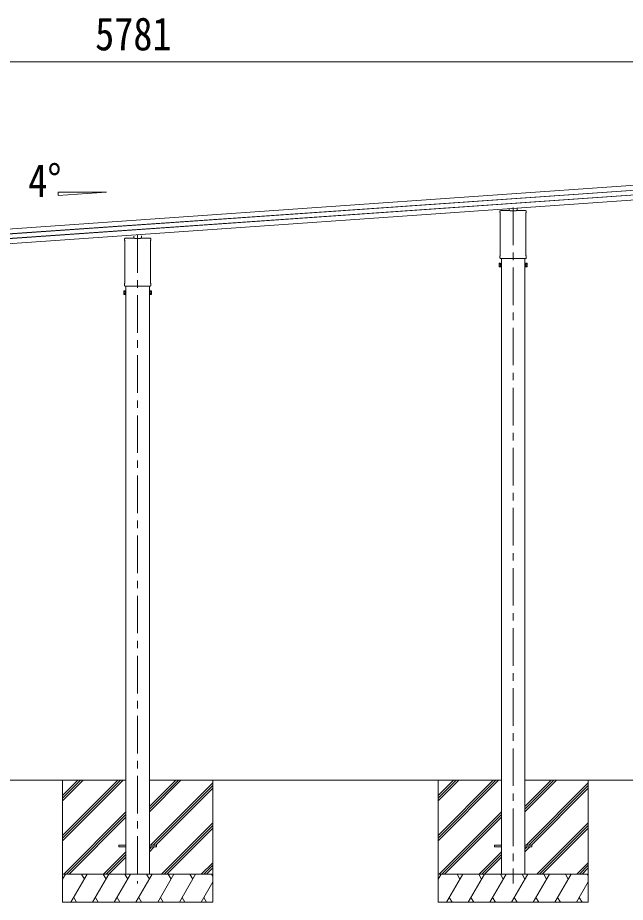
# Model space of a CAD drawing. Units: millimetres at full size, sheet at 1:40; details may follow other scales. Extents: x -11243 to 11243, y -7760 to 7760.
# Drawn here: x 4134 to 7370, y -5147 to -436 of the extents above; entities that cross this region are included whole.
import ezdxf
from ezdxf.enums import TextEntityAlignment as Align

# ---------------------------------------------------------------- set-up
doc = ezdxf.new("R2010")
doc.units = ezdxf.units.MM
doc.header["$LTSCALE"] = 40
doc.linetypes.add('CHAIN1', pattern=[8, 5, -1, 1, -1])
doc.layers.add('0-3_ELV2', color=7, linetype='Continuous', lineweight=9)
doc.layers.add('0-6_OTH_LINE', color=6, linetype='Continuous', lineweight=9)
doc.styles.add('ＭＳ ゴシック', font='')
doc.styles.get('ＭＳ ゴシック').set_extended_font_data('MS Gothic')

msp = doc.modelspace()

# ---------------------------------------------------------------- linework, layer by layer
at = {"layer": '0-3_ELV2', "color": 4}
for p, q in [((1960.21, -1710.25), (7574.91, -1317.64)), ((1962.02, -1736.16), (7576.72, -1343.54)), ((1962.12, -1737.55), (7576.82, -1344.93)), ((4348.94, -1364.57), (4606.95, -1364.57)), ((4348.94, -1382.62), (4606.95, -1364.57)), ((4348.94, -1364.57), (4348.94, -1382.62)), ((1963.74, -1760.77), (7578.44, -1368.16)), ((1963.84, -1762.19), (7578.54, -1369.57)), ((1965.65, -1788.06), (7580.35, -1395.45)), ((6751.93, -1462.93), (6751.93, -1453.08)), ((6793.93, -1462.93), (6793.93, -1450.15)), ((6702.68, -1471.93), (6702.68, -1467.18)), ((6704.47, -1475.39), (6704.47, -1475.39)), ((6704.68, -1475.8), (6704.68, -1702.56)), ((6706.93, -1462.93), (6756.93, -1462.93)), ((6757.43, -1464.93), (6757.43, -1463.43)), ((6788.43, -1464.93), (6757.43, -1464.93)), ((6788.43, -1463.43), (6788.43, -1464.93)), ((6788.93, -1462.93), (6838.93, -1462.93)), ((6841.18, -1702.56), (6841.18, -1475.8)), ((6841.39, -1475.39), (6841.4, -1475.39)), ((6843.18, -1467.18), (6843.18, -1471.93)), ((4751.93, -1610.07), (4751.93, -1600.22)), ((4793.93, -1610.07), (4793.93, -1597.29)), ((4702.68, -1619.07), (4702.68, -1614.32)), ((4704.47, -1622.53), (4704.47, -1622.54)), ((4704.68, -1622.94), (4704.68, -1849.7)), ((4706.93, -1610.07), (4756.93, -1610.07)), ((4757.43, -1612.07), (4757.43, -1610.57)), ((4788.43, -1612.07), (4757.43, -1612.07)), ((4788.43, -1610.57), (4788.43, -1612.07)), ((4788.93, -1610.07), (4838.93, -1610.07)), ((4841.18, -1849.7), (4841.18, -1622.94)), ((4841.39, -1622.54), (4841.39, -1622.53)), ((4843.18, -1614.32), (4843.18, -1619.07)), ((6702.68, -1714.43), (6702.68, -1706.43)), ((6704.38, -1717.83), (6704.38, -1717.83)), ((6704.47, -1702.96), (6704.47, -1702.96)), ((6704.68, -1717.93), (6704.67, -1717.93)), ((6704.68, -1717.93), (6841.18, -1717.93)), ((6710.43, -1717.93), (6710.43, -4996.83)), ((6835.43, -1717.93), (6835.43, -4996.83)), ((6841.2, -1717.93), (6841.18, -1717.93)), ((6841.4, -1702.96), (6841.39, -1702.96)), ((6843.18, -1706.43), (6843.18, -1714.43)), ((6698.93, -1745.33), (6699.69, -1744.01)), ((6698.93, -1745.33), (6698.93, -1762.33)), ((6698.93, -1762.33), (6699.69, -1763.64)), ((6705.93, -1744.01), (6699.69, -1744.01)), ((6705.93, -1748.92), (6699.69, -1748.92)), ((6705.93, -1758.74), (6699.69, -1758.74)), ((6705.93, -1763.64), (6699.69, -1763.64)), ((6705.93, -1763.64), (6705.93, -1744.01)), ((6705.93, -1744.63), (6708.43, -1744.63)), ((6708.43, -1763.03), (6705.93, -1763.03)), ((6835.43, -1764.33), (6837.43, -1764.33)), ((6839.93, -1744.63), (6837.43, -1744.63)), ((6837.43, -1763.03), (6839.93, -1763.03)), ((6839.93, -1763.64), (6839.93, -1744.01)), ((6839.93, -1744.01), (6846.18, -1744.01)), ((6839.93, -1748.92), (6846.18, -1748.92)), ((6839.93, -1758.74), (6846.18, -1758.74)), ((6839.93, -1763.64), (6846.18, -1763.64)), ((6846.93, -1745.33), (6846.18, -1744.01)), ((6846.93, -1762.33), (6846.18, -1763.64)), ((6846.93, -1745.33), (6846.93, -1762.33)), ((4702.68, -1861.57), (4702.68, -1853.57)), ((4704.38, -1864.97), (4704.38, -1864.97)), ((4704.47, -1850.1), (4704.47, -1850.1)), ((4704.68, -1865.07), (4704.66, -1865.07)), ((4704.68, -1865.07), (4841.18, -1865.07)), ((4710.43, -1865.07), (4710.43, -4996.83)), ((4835.43, -1865.07), (4835.43, -4996.83)), ((4841.2, -1865.07), (4841.18, -1865.07)), ((4841.39, -1850.1), (4841.39, -1850.1)), ((4843.18, -1853.57), (4843.18, -1861.57)), ((4698.93, -1892.47), (4699.69, -1891.15)), ((4698.93, -1892.47), (4698.93, -1909.47)), ((4698.93, -1909.47), (4699.69, -1910.78)), ((4705.93, -1891.15), (4699.69, -1891.15)), ((4705.93, -1896.06), (4699.69, -1896.06)), ((4705.93, -1905.88), (4699.69, -1905.88)), ((4705.93, -1910.78), (4699.69, -1910.78)), ((4705.93, -1910.78), (4705.93, -1891.15)), ((4705.93, -1891.77), (4708.43, -1891.77)), ((4708.43, -1910.17), (4705.93, -1910.17)), ((4835.43, -1911.47), (4837.43, -1911.47)), ((4839.93, -1891.77), (4837.43, -1891.77)), ((4837.43, -1910.17), (4839.93, -1910.17)), ((4839.93, -1910.78), (4839.93, -1891.15)), ((4839.93, -1891.15), (4846.17, -1891.15)), ((4839.93, -1896.06), (4846.17, -1896.06)), ((4839.93, -1905.88), (4846.17, -1905.88)), ((4839.93, -1910.78), (4846.17, -1910.78)), ((4846.93, -1892.47), (4846.17, -1891.15)), ((4846.93, -1909.47), (4846.17, -1910.78)), ((4846.93, -1892.47), (4846.93, -1909.47)), ((4672.93, -4842.33), (4710.43, -4842.33)), ((4672.93, -4842.33), (4672.93, -4851.33)), ((4672.93, -4851.33), (4710.43, -4851.33)), ((4835.43, -4842.33), (4872.93, -4842.33)), ((4835.43, -4851.33), (4872.93, -4851.33)), ((4872.93, -4842.33), (4872.93, -4851.33)), ((6672.93, -4842.33), (6710.43, -4842.33)), ((6672.93, -4842.33), (6672.93, -4851.33)), ((6672.93, -4851.33), (6710.43, -4851.33)), ((6835.43, -4842.33), (6872.93, -4842.33)), ((6835.43, -4851.33), (6872.93, -4851.33)), ((6872.93, -4842.33), (6872.93, -4851.33))]:
    msp.add_line(p, q, dxfattribs=at)
at = {"layer": '0-3_ELV2', "color": 5, "linetype": 'CHAIN1'}
for p, q in [((6772.93, -1447), (6772.93, -5047.44)), ((4772.93, -1594.14), (4772.93, -5047.44))]:
    msp.add_line(p, q, dxfattribs=at)
at = {"layer": '0-3_ELV2'}
for p, q in [((2835.43, -4496.83), (4710.43, -4496.83)), ((4372.93, -4496.83), (4372.93, -5146.83)), ((4372.93, -4791.01), (4667.11, -4496.83)), ((4372.93, -4805.15), (4681.25, -4496.83)), ((4372.93, -4819.29), (4695.4, -4496.83)), ((4372.93, -4607.16), (4483.26, -4496.83)), ((4372.93, -4593.02), (4469.12, -4496.83)), ((4372.93, -4578.88), (4454.98, -4496.83)), ((4835.43, -4665.16), (5003.76, -4496.83)), ((4835.43, -4651.02), (4989.62, -4496.83)), ((4835.43, -4636.87), (4975.48, -4496.83)), ((4835.43, -4496.83), (6710.43, -4496.83)), ((4842.11, -4842.33), (5172.93, -4511.51)), ((5172.93, -4496.83), (5172.93, -5146.83)), ((6372.93, -4496.83), (6372.93, -5146.83)), ((6372.93, -4791.01), (6667.11, -4496.83)), ((6372.93, -4805.15), (6681.26, -4496.83)), ((6372.93, -4819.29), (6695.4, -4496.83)), ((6372.93, -4607.16), (6483.27, -4496.83)), ((6372.93, -4593.02), (6469.12, -4496.83)), ((6372.93, -4578.88), (6454.98, -4496.83)), ((6835.43, -4665.16), (7003.77, -4496.83)), ((6835.43, -4651.02), (6989.62, -4496.83)), ((6835.43, -4636.87), (6975.48, -4496.83)), ((6835.43, -4496.83), (7636.93, -4496.83)), ((6842.11, -4842.33), (7172.93, -4511.51)), ((7172.93, -4496.83), (7172.93, -5146.83)), ((4856.25, -4842.33), (5172.93, -4525.65)), ((4870.39, -4842.33), (5172.93, -4539.79)), ((6856.25, -4842.33), (7172.93, -4525.65)), ((6870.4, -4842.33), (7172.93, -4539.79)), ((4379.24, -4996.83), (4710.43, -4665.64)), ((4393.38, -4996.83), (4710.43, -4679.78)), ((4407.53, -4996.83), (4710.43, -4693.92)), ((6379.24, -4996.83), (6710.43, -4665.64)), ((6393.38, -4996.83), (6710.43, -4679.78)), ((6407.53, -4996.83), (6710.43, -4693.92)), ((4899.74, -4996.83), (5172.93, -4723.64)), ((4913.88, -4996.83), (5172.93, -4737.78)), ((4928.03, -4996.83), (5172.93, -4751.92)), ((6899.74, -4996.83), (7172.93, -4723.64)), ((6913.88, -4996.83), (7172.93, -4737.78)), ((6928.03, -4996.83), (7172.93, -4751.92)), ((4835.43, -4877.29), (4861.39, -4851.33)), ((4835.43, -4863.15), (4847.25, -4851.33)), ((6835.43, -4877.29), (6861.4, -4851.33)), ((6835.43, -4863.15), (6847.25, -4851.33)), ((4710.43, -4877.77), (4591.37, -4996.83)), ((4605.52, -4996.83), (4710.43, -4891.91)), ((6710.43, -4877.77), (6591.38, -4996.83)), ((6605.52, -4996.83), (6710.43, -4891.91)), ((4619.66, -4996.83), (4710.43, -4906.05)), ((5111.87, -4996.83), (5172.93, -4935.77)), ((6619.66, -4996.83), (6710.43, -4906.05)), ((7111.88, -4996.83), (7172.93, -4935.77)), ((5126.02, -4996.83), (5172.93, -4949.91)), ((5140.16, -4996.83), (5172.93, -4964.05)), ((7126.02, -4996.83), (7172.93, -4949.91)), ((7140.16, -4996.83), (7172.93, -4964.05)), ((5172.93, -4996.83), (4372.93, -4996.83)), ((4372.93, -5024.33), (4388.81, -4996.83)), ((4417.68, -5146.83), (4504.28, -4996.83)), ((4489.28, -5022.81), (4474.28, -4996.83)), ((4533.15, -5146.83), (4619.75, -4996.83)), ((4604.75, -5022.81), (4589.75, -4996.83)), ((4648.62, -5146.83), (4735.22, -4996.83)), ((4720.22, -5022.81), (4705.22, -4996.83)), ((4764.09, -5146.83), (4850.69, -4996.83)), ((4835.69, -5022.81), (4820.69, -4996.83)), ((4879.56, -5146.83), (4966.16, -4996.83)), ((4951.16, -5022.81), (4936.16, -4996.83)), ((4995.03, -5146.83), (5081.63, -4996.83)), ((5051.63, -4996.83), (5066.63, -5022.81)), ((5110.5, -5146.83), (5172.93, -5038.69)), ((5167.1, -4996.83), (5172.93, -5006.93)), ((7172.93, -4996.83), (6372.93, -4996.83)), ((6372.93, -5024.33), (6388.81, -4996.83)), ((6417.68, -5146.83), (6504.28, -4996.83)), ((6489.28, -5022.81), (6474.28, -4996.83)), ((6533.15, -5146.83), (6619.75, -4996.83)), ((6604.75, -5022.81), (6589.75, -4996.83)), ((6648.62, -5146.83), (6735.22, -4996.83)), ((6720.22, -5022.81), (6705.22, -4996.83)), ((6764.09, -5146.83), (6850.69, -4996.83)), ((6835.69, -5022.81), (6820.69, -4996.83)), ((6879.56, -5146.83), (6966.16, -4996.83)), ((6951.16, -5022.81), (6936.16, -4996.83)), ((6995.03, -5146.83), (7081.63, -4996.83)), ((7051.63, -4996.83), (7066.63, -5022.81)), ((7110.5, -5146.83), (7172.93, -5038.69)), ((7167.1, -4996.83), (7172.93, -5006.93)), ((4432.68, -5120.85), (4447.68, -5146.83)), ((4548.15, -5120.85), (4563.15, -5146.83)), ((4663.62, -5120.85), (4678.62, -5146.83)), ((4779.09, -5120.85), (4794.09, -5146.83)), ((4894.56, -5120.85), (4909.56, -5146.83)), ((5010.03, -5120.85), (5025.03, -5146.83)), ((5125.5, -5120.85), (5140.5, -5146.83)), ((6432.68, -5120.85), (6447.68, -5146.83)), ((6548.15, -5120.85), (6563.15, -5146.83)), ((6663.62, -5120.85), (6678.62, -5146.83)), ((6779.09, -5120.85), (6794.09, -5146.83)), ((6894.56, -5120.85), (6909.56, -5146.83)), ((7010.03, -5120.85), (7025.03, -5146.83)), ((7125.5, -5120.85), (7140.5, -5146.83)), ((4372.93, -5146.83), (5172.93, -5146.83)), ((6372.93, -5146.83), (7172.93, -5146.83))]:
    msp.add_line(p, q, dxfattribs=at)
at = {"layer": '0-3_ELV2', "color": 4}
for points in [[(6704.5, -1717.89), (6704.44, -1717.86), (6704.38, -1717.83)], [(6704.67, -1717.93), (6704.51, -1717.9), (6704.5, -1717.89)], [(6841.37, -1717.89), (6841.22, -1717.93), (6841.2, -1717.93)], [(6841.49, -1717.83), (6841.48, -1717.83), (6841.37, -1717.89)], [(6837.43, -1764.33), (6837.43, -1743.33), (6835.43, -1743.33)], [(4704.49, -1865.03), (4704.44, -1865.01), (4704.38, -1864.97)], [(4704.66, -1865.07), (4704.5, -1865.04), (4704.49, -1865.03)], [(4841.37, -1865.03), (4841.21, -1865.07), (4841.2, -1865.07)], [(4841.48, -1864.97), (4841.48, -1864.97), (4841.37, -1865.03)], [(4837.43, -1911.47), (4837.43, -1890.47), (4835.43, -1890.47)]]:
    msp.add_lwpolyline(points, dxfattribs=at)
for points in [[(6708.43, -1764.33), (6708.43, -1743.33), (6710.43, -1743.33), (6710.43, -1764.33)], [(4708.43, -1911.47), (4708.43, -1890.47), (4710.43, -1890.47), (4710.43, -1911.47)]]:
    msp.add_lwpolyline(points, close=True, dxfattribs=at)
for centre, radius, start, end in [((6706.93, -1467.18), 4.25, 90, 180), ((6706.93, -1471.93), 4.25, 180, 234.62358), ((6704.18, -1475.8), 0.5, 0.0463, 54.58271), ((6838.93, -1467.18), 4.25, 0, 90), ((6841.68, -1475.8), 0.5, 125.41729, 179.9537), ((6838.93, -1471.93), 4.25, 305.37642, 0), ((4706.93, -1614.32), 4.25, 90, 180), ((4706.93, -1619.07), 4.25, 180, 234.62358), ((4704.18, -1622.94), 0.5, 0.0463, 54.58271), ((4838.93, -1614.32), 4.25, 0, 90), ((4841.68, -1622.94), 0.5, 125.41729, 179.9537), ((4838.93, -1619.07), 4.25, 305.37642, 0), ((6706.93, -1706.43), 4.25, 125.37642, 180), ((6706.93, -1714.43), 4.25, 180, 233.11111), ((6704.18, -1702.56), 0.5, 305.4181, 359.95288), ((6841.68, -1702.56), 0.5, 180.04713, 234.58188), ((6838.93, -1706.43), 4.25, 0, 54.62358), ((6838.93, -1714.43), 4.25, 306.88889, 0), ((6703.28, -1746.47), 4.34, 145.61575, 214.38425), ((6703.28, -1761.19), 4.34, 145.61575, 214.38425), ((6715.18, -1753.83), 16.24, 162.41205, 197.58795), ((6830.69, -1753.83), 16.24, 342.41205, 17.58795), ((6842.59, -1746.47), 4.34, 325.61575, 34.38425), ((6842.59, -1761.19), 4.34, 325.61575, 34.38425), ((4706.93, -1853.57), 4.25, 125.37642, 180), ((4706.93, -1861.57), 4.25, 180, 233.11111), ((4704.18, -1849.7), 0.5, 305.4181, 359.95288), ((4841.68, -1849.7), 0.5, 180.04713, 234.58188), ((4838.93, -1853.57), 4.25, 0, 54.62358), ((4838.93, -1861.57), 4.25, 306.88889, 0), ((4703.28, -1893.61), 4.34, 145.61575, 214.38425), ((4715.17, -1900.97), 16.24, 162.41205, 197.58795), ((4703.28, -1908.33), 4.34, 145.61575, 214.38425), ((4830.69, -1900.97), 16.24, 342.41205, 17.58795), ((4842.59, -1893.61), 4.34, 325.61575, 34.38425), ((4842.59, -1908.33), 4.34, 325.61575, 34.38425)]:
    msp.add_arc(centre, radius, start, end, dxfattribs=at)
for centre, major_axis, ratio, start_param, end_param in [((6756.93, -1463.43), (0.354, 0.354), 0.999467, 5.4996506, 7.06672), ((6757, -1463.37), (0.481, -0.181), 0.828259, 1.9947436, 1.996569), ((6757, -1463.37), (-0.181, 0.481), 0.828259, 4.2866163, 4.2884417), ((6788.93, -1463.43), (0.354, -0.354), 0.999467, 2.358058, 3.9251274), ((6788.87, -1463.37), (0.181, 0.481), 0.828259, 1.9947436, 1.996569), ((6788.87, -1463.37), (0.481, 0.181), 0.828259, 1.1450236, 1.146849), ((4756.99, -1610.51), (0.481, -0.181), 0.828259, 1.9947436, 1.996569), ((4756.93, -1610.57), (0.354, 0.354), 0.999467, 5.4996506, 7.06672), ((4756.99, -1610.51), (-0.181, 0.481), 0.828259, 4.2866163, 4.2884417), ((4788.93, -1610.57), (0.354, -0.354), 0.999467, 2.358058, 3.9251274), ((4788.87, -1610.51), (0.181, 0.481), 0.828259, 1.9947436, 1.996569), ((4788.87, -1610.51), (0.481, 0.181), 0.828259, 1.1450236, 1.146849)]:
    msp.add_ellipse(centre, major_axis=major_axis, ratio=ratio, start_param=start_param, end_param=end_param, dxfattribs=at)
at = {"layer": '0-6_OTH_LINE'}
msp.add_line((7636.93, -671), (1855.93, -671), dxfattribs=at)

# ---------------------------------------------------------------- texts
at = {"layer": '0-3_ELV2', "style": 'ＭＳ ゴシック', "width": 0.85}
for s, p in [('5781', (4546.43, -663)), ('4°', (4190.24, -1444.33))]:
    msp.add_text(s, height=176, dxfattribs=at).set_placement(p, align=Align.BOTTOM_LEFT)

doc.saveas('drawing.dxf')
